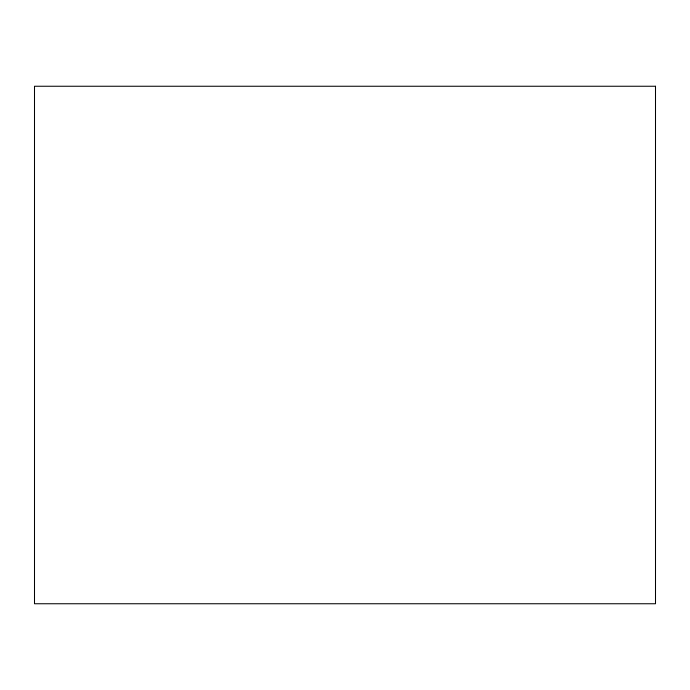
<?xml version="1.0" encoding="UTF-8"?>
<svg xmlns="http://www.w3.org/2000/svg" width="690" height="690" viewBox="0 0 690 690"><rect width="100%" height="100%" fill="white"/><g stroke="black" fill="none" stroke-linecap="round" stroke-linejoin="round"><path stroke-width="1.03" d="M655.5 86.25L34.5 86.25L34.5 603.75L655.5 603.75L655.5 86.25"/></g></svg>
